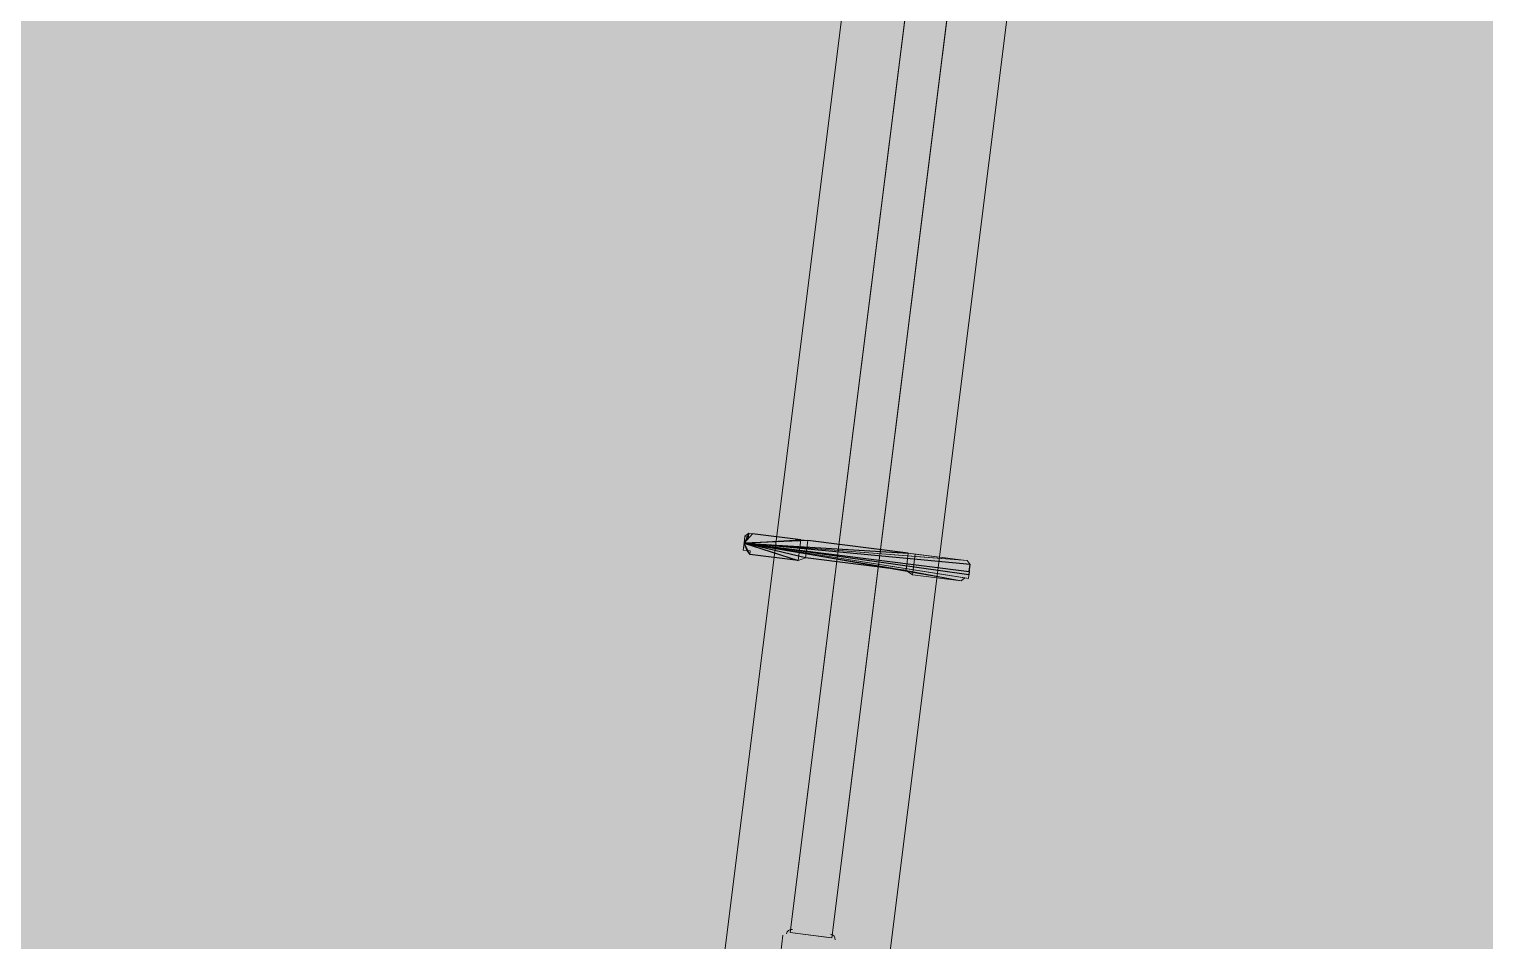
# Model space of a CAD drawing. Header units: metres. Extents: x -4 to 509425, y 7549 to 4732445.
# Drawn here: x 476064.568 to 476068.098, y 4719735.929 to 4719738.14 of the extents above; entities that cross this region are included whole.
import ezdxf

# ---------------------------------------------------------------- set-up
doc = ezdxf.new("R2010")
doc.units = ezdxf.units.M
doc.header["$LTSCALE"] = 0.01
doc.header["$MEASUREMENT"] = 0
doc.layers.get('0').update_dxf_attribs({"lineweight": 0})
doc.layers.add('_SUBESTACIÓN', color=1, linetype='Continuous')
doc.layers.add('SUBESTACION LA VID', color=253, linetype='Continuous')

# ---------------------------------------------------------------- blocks, each defined once
blk = doc.blocks.new('A$Cfff6051d')
at = {"layer": 'SUBESTACION LA VID', "lineweight": 15}
for p, q in [((476066.7206, 4719738.3939), (476066.4141, 4719735.9494)), ((476066.8214, 4719738.3812), (476066.5149, 4719735.9367)), ((476066.3963, 4719735.9431), (476066.391, 4719735.9011)), ((476066.5065, 4719735.9378), (476066.4141, 4719735.9494))]:
    blk.add_line(p, q, dxfattribs=at)
at = {"layer": 'SUBESTACION LA VID', "lineweight": 0}
for q in [(476066.4565, 4719736.8997), (476066.4512, 4719736.8577)]:
    blk.add_line((476066.3021, 4719736.8934), q, dxfattribs=at)
at = {"layer": 'SUBESTACION LA VID', "lineweight": 15}
for points in [[(476070.2133, 4719767.478), (476069.9721, 4719765.5543), (476065.5889, 4719730.5921)], [(476065.9837, 4719730.5426), (476070.3669, 4719765.5048), (476070.6081, 4719767.4285)], [(476066.7206, 4719738.3939), (476066.8214, 4719738.3812), (476066.5149, 4719735.9367), (476066.4141, 4719735.9494), (476066.7206, 4719738.3939)], [(476066.3221, 4719736.9165), (476066.3137, 4719736.9176), (476066.3042, 4719736.9102), (476066.3011, 4719736.885), (476066.3, 4719736.8766), (476066.3084, 4719736.8756), (476066.3158, 4719736.8661), (476066.4334, 4719736.8514), (476066.4397, 4719736.9018), (476066.3221, 4719736.9165)], [(476066.8481, 4719736.825), (476066.8502, 4719736.8418), (476066.8429, 4719736.8512), (476066.8345, 4719736.8523), (476066.7169, 4719736.867), (476066.7001, 4719736.8691), (476066.4565, 4719736.8997), (476066.4397, 4719736.9018), (476066.3221, 4719736.9165), (476066.3137, 4719736.9176), (476066.3126, 4719736.9092), (476066.3042, 4719736.9102), (476066.3021, 4719736.8934), (476066.8481, 4719736.825)], [(476066.4397, 4719736.9018), (476066.4334, 4719736.8514), (476066.4512, 4719736.8577), (476066.4565, 4719736.8997), (476066.4397, 4719736.9018)], [(476066.7001, 4719736.8691), (476066.6948, 4719736.8271), (476066.4512, 4719736.8577), (476066.4565, 4719736.8997), (476066.7001, 4719736.8691)], [(476066.8481, 4719736.825), (476066.8471, 4719736.8166), (476066.846, 4719736.8082), (476066.8376, 4719736.8092), (476066.8282, 4719736.8019), (476066.7106, 4719736.8166), (476066.6948, 4719736.8271), (476066.4512, 4719736.8577), (476066.4334, 4719736.8514), (476066.3158, 4719736.8661), (476066.3168, 4719736.8745), (476066.3084, 4719736.8756), (476066.3, 4719736.8766), (476066.3011, 4719736.885), (476066.3021, 4719736.8934), (476066.8481, 4719736.825)], [(476066.7169, 4719736.867), (476066.7106, 4719736.8166), (476066.6948, 4719736.8271), (476066.7001, 4719736.8691), (476066.7169, 4719736.867)], [(476066.8345, 4719736.8523), (476066.7169, 4719736.867), (476066.7106, 4719736.8166), (476066.8282, 4719736.8019), (476066.8376, 4719736.8092), (476066.846, 4719736.8082), (476066.8471, 4719736.8166), (476066.8502, 4719736.8418), (476066.8429, 4719736.8512), (476066.8345, 4719736.8523)]]:
    blk.add_lwpolyline(points, dxfattribs=at)
at = {"layer": 'SUBESTACION LA VID', "lineweight": 0}
for points in [[(476066.3126, 4719736.9092), (476066.3021, 4719736.8934), (476066.3137, 4719736.9176), (476066.3021, 4719736.8934), (476066.3137, 4719736.9176), (476066.3021, 4719736.8934), (476066.3137, 4719736.9176), (476066.3021, 4719736.8934), (476066.3137, 4719736.9176), (476066.3021, 4719736.8934), (476066.3137, 4719736.9176), (476066.3021, 4719736.8934), (476066.3137, 4719736.9176), (476066.3021, 4719736.8934), (476066.3137, 4719736.9176), (476066.3021, 4719736.8934), (476066.3137, 4719736.9176), (476066.3021, 4719736.8934), (476066.3137, 4719736.9176), (476066.3021, 4719736.8934), (476066.3221, 4719736.9165), (476066.3021, 4719736.8934), (476066.3221, 4719736.9165)], [(476066.3021, 4719736.8934), (476066.3042, 4719736.9102), (476066.3021, 4719736.8934), (476066.3042, 4719736.9102), (476066.3021, 4719736.8934), (476066.3042, 4719736.9102), (476066.3021, 4719736.8934), (476066.3042, 4719736.9102)], [(476066.3021, 4719736.8934), (476066.3, 4719736.8766), (476066.3021, 4719736.8934), (476066.3, 4719736.8766), (476066.3021, 4719736.8934), (476066.3084, 4719736.8756), (476066.3021, 4719736.8934), (476066.3084, 4719736.8756), (476066.3021, 4719736.8934), (476066.3084, 4719736.8756), (476066.3021, 4719736.8934), (476066.3084, 4719736.8756), (476066.3021, 4719736.8934), (476066.3084, 4719736.8756), (476066.3021, 4719736.8934), (476066.3084, 4719736.8756), (476066.3021, 4719736.8934), (476066.3084, 4719736.8756), (476066.3021, 4719736.8934), (476066.3084, 4719736.8756), (476066.3021, 4719736.8934), (476066.3084, 4719736.8756), (476066.3021, 4719736.8934), (476066.3084, 4719736.8756)], [(476066.3021, 4719736.8934), (476066.3011, 4719736.885), (476066.3021, 4719736.8934), (476066.3011, 4719736.885)], [(476066.7001, 4719736.8691), (476066.8345, 4719736.8523), (476066.3021, 4719736.8934), (476066.8345, 4719736.8523)], [(476066.3021, 4719736.8934), (476066.8429, 4719736.8512), (476066.3021, 4719736.8934), (476066.8429, 4719736.8512), (476066.3021, 4719736.8934), (476066.8429, 4719736.8512), (476066.3021, 4719736.8934), (476066.8429, 4719736.8512), (476066.3021, 4719736.8934), (476066.8502, 4719736.8418), (476066.3021, 4719736.8934), (476066.8502, 4719736.8418), (476066.3021, 4719736.8934), (476066.8502, 4719736.8418), (476066.3021, 4719736.8934), (476066.8502, 4719736.8418), (476066.8481, 4719736.825)], [(476066.3021, 4719736.8934), (476066.3158, 4719736.8661), (476066.3021, 4719736.8934), (476066.3158, 4719736.8661)], [(476066.6948, 4719736.8271), (476066.8282, 4719736.8019), (476066.3021, 4719736.8934), (476066.8282, 4719736.8019)], [(476066.3021, 4719736.8934), (476066.8376, 4719736.8092), (476066.3021, 4719736.8934), (476066.8376, 4719736.8092), (476066.3021, 4719736.8934), (476066.8376, 4719736.8092), (476066.3021, 4719736.8934), (476066.8376, 4719736.8092), (476066.3021, 4719736.8934), (476066.846, 4719736.8082), (476066.3021, 4719736.8934), (476066.846, 4719736.8082), (476066.3021, 4719736.8934), (476066.8471, 4719736.8166), (476066.3021, 4719736.8934), (476066.8471, 4719736.8166), (476066.8481, 4719736.825)]]:
    blk.add_lwpolyline(points, dxfattribs=at)
at = {"layer": 'SUBESTACION LA VID'}
for points in [[(476066.4397, 4719736.9018), (476066.3221, 4719736.9165), (476066.3021, 4719736.8934)], [(476066.7001, 4719736.8691), (476066.4565, 4719736.8997), (476066.3021, 4719736.8934)], [(476066.8481, 4719736.825), (476066.8502, 4719736.8418), (476066.3021, 4719736.8934)], [(476066.4334, 4719736.8514), (476066.3158, 4719736.8661), (476066.3021, 4719736.8934)], [(476066.6948, 4719736.8271), (476066.4512, 4719736.8577), (476066.3021, 4719736.8934)], [(476066.8481, 4719736.825), (476066.8471, 4719736.8166), (476066.3021, 4719736.8934)]]:
    blk.add_lwpolyline(points, close=True, dxfattribs=at)
at = {"layer": 'SUBESTACION LA VID', "lineweight": 0}
for points in [[(476066.4397, 4719736.9018), (476066.3221, 4719736.9165), (476066.3021, 4719736.8934)], [(476066.7001, 4719736.8691), (476066.4565, 4719736.8997), (476066.3021, 4719736.8934)], [(476066.8481, 4719736.825), (476066.8502, 4719736.8418), (476066.3021, 4719736.8934)], [(476066.4334, 4719736.8514), (476066.3158, 4719736.8661), (476066.3021, 4719736.8934)], [(476066.6948, 4719736.8271), (476066.4512, 4719736.8577), (476066.3021, 4719736.8934)], [(476066.8481, 4719736.825), (476066.8471, 4719736.8166), (476066.3021, 4719736.8934)]]:
    blk.add_lwpolyline(points, close=True, dxfattribs=at)
at = {"layer": 'SUBESTACION LA VID', "lineweight": 15}
for points in [[(476066.4194, 4719735.9572), (476066.4124, 4719735.9581), (476066.4061, 4719735.9532), (476066.4052, 4719735.9462)], [(476066.5228, 4719735.9315), (476066.5237, 4719735.9384), (476066.5187, 4719735.9448), (476066.5118, 4719735.9457)]]:
    blk.add_open_spline(points, degree=3, dxfattribs=at)

msp = doc.modelspace()

# ---------------------------------------------------------------- hatches: boundary and pattern name
at = {"layer": '_SUBESTACIÓN', "transparency": 33554559}
h = msp.add_hatch(color=1, dxfattribs=at)
h.dxf.hatch_style = 1
h.paths.add_polyline_path([(475968.6399, 4719805.825), (476089.9386, 4719790.615), (476078.1686, 4719696.74), (475956.8686, 4719711.9502)])

# ---------------------------------------------------------------- block references
at = {"linetype": 'Continuous'}
msp.add_blockref('A$Cfff6051d', (0, 0), dxfattribs=at)

doc.saveas('drawing.dxf')
